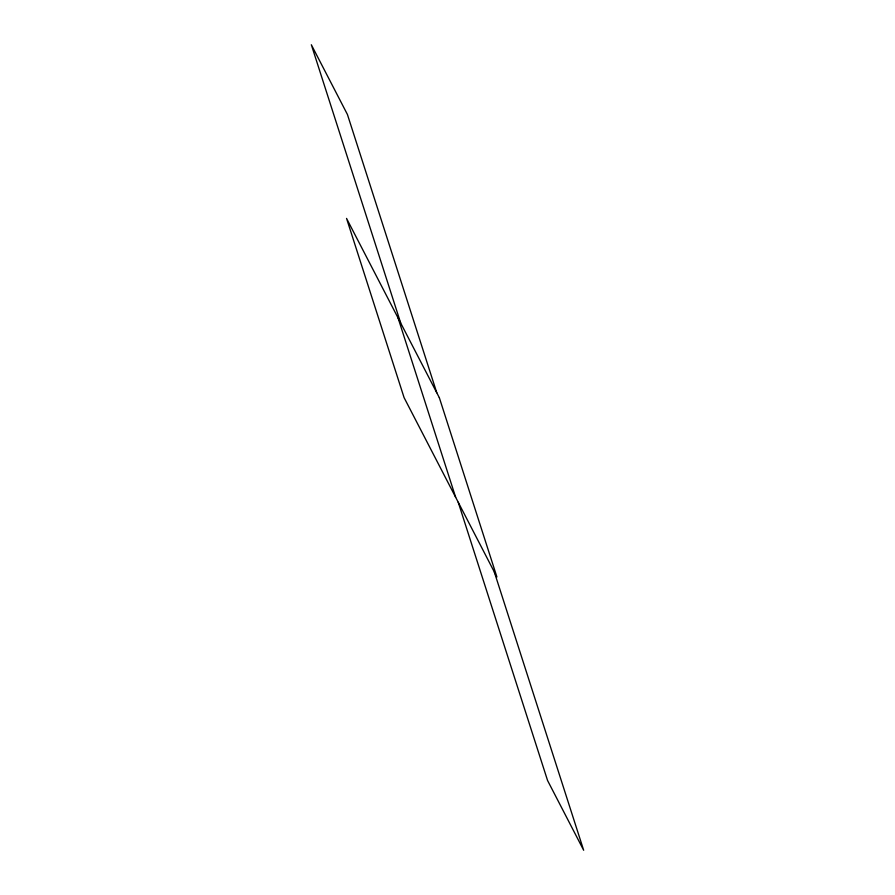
<?xml version="1.0" encoding="UTF-8"?>
<svg xmlns="http://www.w3.org/2000/svg" width="895" height="895" viewBox="0 0 895 895"><rect width="100%" height="100%" fill="white"/><g stroke="black" fill="none" stroke-linecap="round" stroke-linejoin="round"><path stroke-width="1.34" d="M436.771 392.737L347.428 114.482L311.337 44.75L400.68 323.005M494.32 571.994L583.663 850.25L547.572 780.518L458.229 502.263M398.096 318.027L455.656 497.284M439.344 397.716L346.544 218.402L404.104 397.671L496.904 576.973L439.344 397.716"/></g></svg>
